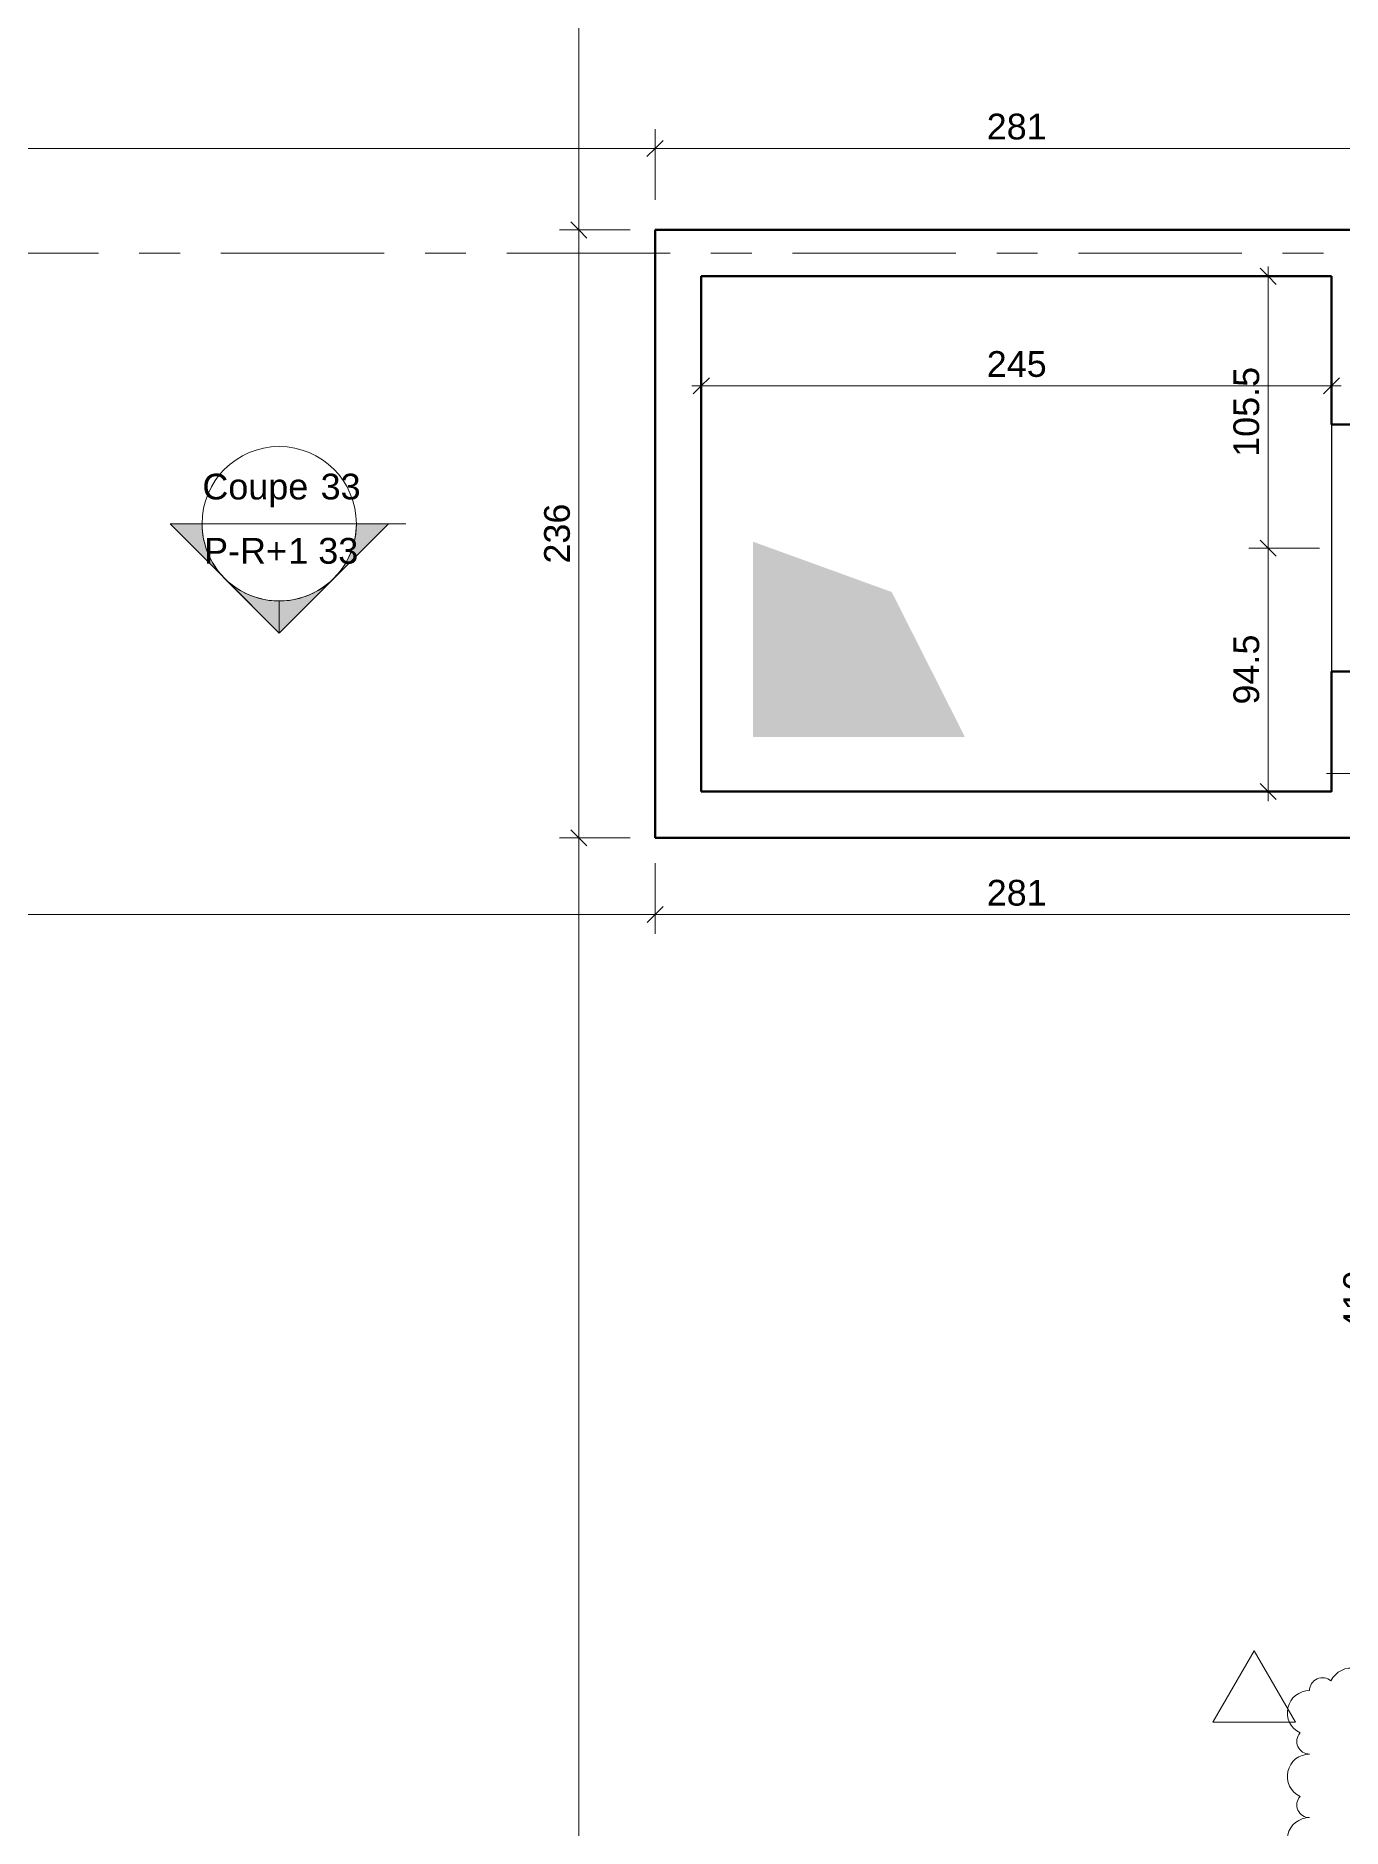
# Model space of a CAD drawing. Header units: metres. Extents: x 399 to 3028, y -427 to 863.
# Drawn here: x 452.44 to 457.52, y -406.24 to -399.27 of the extents above; entities that cross this region are included whole.
import ezdxf

# ---------------------------------------------------------------- set-up
doc = ezdxf.new("R2010")
doc.units = ezdxf.units.M
doc.linetypes.add('Ligne de quadrillage', pattern=[1.11125, 0.635, -0.15875, 0.15875, -0.15875])
doc.linetypes.add('Tiret', pattern=[0.3175, 0.15875, -0.15875])
for name, color, linetype, lineweight in [('02-Gaines numerotées_Stylo_No__83', 7, 'Continuous', 18), ('A-ANNO-DIMS', 211, 'Continuous', 9), ('A-ANNO-DIMS-50', 211, 'Continuous', 9), ('A-DETL', 90, 'Continuous', 18), ('A-DETL-GENF', 92, 'Continuous', 18), ('A-WALL', 113, 'Continuous', 18), ('G-ANNO-REVC', 71, 'Continuous', 9), ('G-ANNO-REVC-IDEN', 71, 'Continuous', 9), ('G-ANNO-SYMB', 111, 'Continuous', 9), ('R_1 - Openings_dwg', 8, 'Continuous', 18), ('S-GRID', 1, 'Continuous', 9)]:
    doc.layers.add(name, color=color, linetype=linetype, lineweight=lineweight)
doc.styles.add('Arial', font='arial.ttf', dxfattribs={"height": 0.1})
doc.dimstyles.new('AES-_COTATION_1_50', dxfattribs={"dimscale": 0.3048, "dimtxt": 0.102026, "dimasz": 0.205052, "dimexe": 0.246063, "dimexo": 0.0625, "dimgap": 0.016404, "dimtad": 1, "dimdec": 1, "dimlfac": 100, "dimrnd": 0.5, "dimdsep": 46, "dimtxsty": 'Arial', "dimblk1": 'OBLIQUE', "dimblk2": 'OBLIQUE', "dimsah": 1, "dimcen": 0.09, "dimdle": 0.123031, "dimazin": 0, "dimtfac": 1, "dimtdec": 4, "dimtix": 1, "dimtmove": 0, "dimatfit": 3, "dimfxl": 0.656168, "dimfxlon": 1, "dimtvp": 1, "dimtolj": 1, "dimtzin": 0, "dimarcsym": 2})
doc.dimstyles.new('AES-_COTATION_1_50_2', dxfattribs={"dimscale": 0.3048, "dimtxt": 0.102026, "dimasz": 0.205052, "dimexe": 0.246063, "dimexo": 0.0625, "dimgap": 0.016404, "dimtad": 1, "dimdec": 1, "dimlfac": 100, "dimrnd": 0.5, "dimdsep": 46, "dimtxsty": 'Arial', "dimblk1": 'OBLIQUE', "dimblk2": 'OBLIQUE', "dimsah": 1, "dimcen": 0.09, "dimdle": 0.123031, "dimazin": 0, "dimtfac": 1, "dimtdec": 4, "dimtix": 1, "dimtmove": 0, "dimatfit": 3, "dimfxl": 0.656168, "dimfxlon": 1, "dimtvp": 1, "dimtolj": 1, "dimtzin": 0, "dimarcsym": 2})
doc.dimstyles.new('AES-_COTATION_1_50_3', dxfattribs={"dimscale": 0.3048, "dimtxt": 0.102026, "dimasz": 0.205052, "dimexe": 0.246063, "dimexo": 0.0625, "dimgap": 0.016404, "dimtad": 1, "dimdec": 1, "dimlfac": 100, "dimrnd": 0.5, "dimdsep": 46, "dimtxsty": 'Arial', "dimblk1": 'OBLIQUE', "dimblk2": 'OBLIQUE', "dimsah": 1, "dimcen": 0.09, "dimdle": 0.123031, "dimazin": 0, "dimtfac": 1, "dimtdec": 4, "dimtix": 1, "dimtmove": 0, "dimatfit": 3, "dimfxl": 0.656168, "dimfxlon": 1, "dimtvp": 1, "dimtolj": 1, "dimtzin": 0, "dimarcsym": 2})
doc.dimstyles.new('AES-_COTATION_Allège_1_50', dxfattribs={"dimscale": 0.3048, "dimtxt": 0.102026, "dimasz": 0.492126, "dimexe": 0.246063, "dimexo": 0.0625, "dimgap": 0.016404, "dimtad": 1, "dimdec": 1, "dimlfac": 100, "dimrnd": 0.5, "dimdsep": 46, "dimtxsty": 'Arial', "dimsah": 1, "dimcen": 0.09, "dimdle": 0.123031, "dimazin": 0, "dimtfac": 1, "dimtdec": 4, "dimtix": 1, "dimtmove": 0, "dimatfit": 3, "dimfxl": 0.656168, "dimfxlon": 1, "dimtvp": 1, "dimtolj": 1, "dimtzin": 0, "dimarcsym": 2})

# ---------------------------------------------------------------- blocks, each defined once
blk = doc.blocks.new('AES-Pochage tremie dalle - Symbole d_ouverture de cage-602668-AES_EXE_BET_TZ_R_1_COF_0100-Plan coffrage PH R_1 Diffusion')
at = {"layer": 'A-DETL-GENF', "linetype": 'Tiret'}
blk.add_hatch(color=256, dxfattribs=at).paths.add_polyline_path([(1.0298, 0.8097), (0.2063, 0.8097), (0.4909, 0.2459), (1.0298, 0.0504)])
blk = doc.blocks.new('R_1 - Openings_dwg-817627-AES_EXE_BET_TZ_R_1_COF_0100-Plan coffrage PH R_1 Diffusion')
at = {"layer": '02-Gaines numerotées_Stylo_No__83', "flags": 128}
blk.add_lwpolyline([(743.5946, -267.4507), (745.994, -266.9507), (746.4026, -268.9113)], dxfattribs=at)
at = {"layer": 'A-DETL', "linetype": 'Tiret', "flags": 128}
blk.add_lwpolyline([(743.5946, -267.4507), (745.994, -266.9507), (746.4026, -268.9113)], dxfattribs=at)
blk = doc.blocks.new('DIMBLOCK213-AES_EXE_BET_TZ_R_1_COF_0100-Plan coffrage PH R_1 Diffusion')
at = {"layer": 'A-ANNO-DIMS-50', "transparency": 16777216}
for p, q in [((457.2278, -401.2621), (457.1965, -401.2309)), ((457.4278, -401.2621), (457.1528, -401.2621)), ((457.2278, -402.2452), (457.2278, -401.2621)), ((457.2278, -401.2621), (457.259, -401.2934)), ((457.2278, -401.2621), (457.4278, -401.2621)), ((457.0278, -402.2077), (457.3028, -402.2077)), ((457.2278, -402.2077), (457.0278, -402.2077)), ((457.2278, -402.2077), (457.1965, -402.1764)), ((457.2278, -402.2077), (457.259, -402.2389))]:
    blk.add_line(p, q, dxfattribs=at)
at = {"layer": 'A-ANNO-DIMS-50', "color": 0, "transparency": 16777216, "insert": (457.093, -401.8699), "char_height": 0.1, "width": 0.323972, "attachment_point": 1, "rotation": 90, "line_spacing_factor": 0.941778, "style": 'Arial'}
blk.add_mtext('94.5', dxfattribs=at)
blk = doc.blocks.new('_Oblique')
at = {"color": 0, "linetype": 'ByBlock', "lineweight": -2}
blk.add_line((-0.5, -0.5), (0.5, 0.5), dxfattribs=at)
blk = doc.blocks.new('DIMBLOCK214-AES_EXE_BET_TZ_R_1_COF_0100-Plan coffrage PH R_1 Diffusion')
at = {"layer": 'A-ANNO-DIMS-50', "transparency": 16777216}
for p, q in [((457.0278, -400.2061), (457.3028, -400.2061)), ((457.2278, -400.2061), (457.0278, -400.2061)), ((457.2278, -400.2061), (457.1965, -400.1749)), ((457.2278, -401.2621), (457.2278, -400.1686)), ((457.2278, -400.2061), (457.259, -400.2374)), ((457.2278, -401.2621), (457.1965, -401.2309)), ((457.4278, -401.2621), (457.1528, -401.2621)), ((457.2278, -401.2621), (457.259, -401.2934)), ((457.2278, -401.2621), (457.4278, -401.2621))]:
    blk.add_line(p, q, dxfattribs=at)
at = {"layer": 'A-ANNO-DIMS-50', "color": 0, "transparency": 16777216, "insert": (457.093, -400.9076), "char_height": 0.1, "width": 0.416266, "attachment_point": 1, "rotation": 90, "line_spacing_factor": 0.941778, "style": 'Arial'}
blk.add_mtext('105.5', dxfattribs=at)
blk = doc.blocks.new('DIMBLOCK215-AES_EXE_BET_TZ_R_1_COF_0100-Plan coffrage PH R_1 Diffusion')
at = {"layer": 'A-ANNO-DIMS-50', "transparency": 16777216}
for p, q in [((455.0244, -400.8317), (455.0244, -400.5567)), ((457.4744, -400.8316), (457.4744, -400.5566)), ((455.0244, -400.6317), (455.0557, -400.6004)), ((457.4744, -400.6316), (457.5057, -400.6004)), ((457.5119, -400.6316), (454.9869, -400.6317)), ((455.0244, -400.6317), (454.9932, -400.6629)), ((455.0244, -400.6317), (455.0244, -400.8317)), ((457.4744, -400.6316), (457.4432, -400.6629)), ((457.4744, -400.6316), (457.4744, -400.8316))]:
    blk.add_line(p, q, dxfattribs=at)
at = {"layer": 'A-ANNO-DIMS-50', "color": 0, "transparency": 16777216, "insert": (456.134, -400.4968), "char_height": 0.1, "width": 0.276883, "attachment_point": 1, "rotation": 0.00085, "line_spacing_factor": 0.941778, "style": 'Arial'}
blk.add_mtext('245', dxfattribs=at)
blk = doc.blocks.new('DIMBLOCK216-AES_EXE_BET_TZ_R_1_COF_0100-Plan coffrage PH R_1 Diffusion')
at = {"layer": 'A-ANNO-DIMS-50', "transparency": 16777216}
for p, q in [((454.548, -400.0261), (454.5168, -399.9949)), ((454.548, -399.9886), (454.548, -402.4252)), ((454.748, -400.0261), (454.473, -400.0261)), ((454.548, -400.0261), (454.5793, -400.0574)), ((454.548, -400.0261), (454.748, -400.0261)), ((454.548, -402.3877), (454.5168, -402.3564)), ((454.748, -402.3877), (454.473, -402.3877)), ((454.548, -402.3877), (454.5793, -402.4189)), ((454.548, -402.3877), (454.748, -402.3877))]:
    blk.add_line(p, q, dxfattribs=at)
at = {"layer": 'A-ANNO-DIMS-50', "color": 0, "transparency": 16777216, "insert": (454.4132, -401.3223), "char_height": 0.1, "width": 0.276883, "attachment_point": 1, "rotation": 90, "line_spacing_factor": 0.941778, "style": 'Arial'}
blk.add_mtext('236', dxfattribs=at)
blk = doc.blocks.new('DIMBLOCK217-AES_EXE_BET_TZ_R_1_COF_0100-Plan coffrage PH R_1 Diffusion')
at = {"layer": 'A-ANNO-DIMS-50', "transparency": 16777216}
for p, q in [((454.8444, -402.4859), (454.8444, -402.7609)), ((454.8444, -402.6859), (454.8444, -402.4859)), ((457.6544, -402.4859), (457.6544, -402.7609)), ((457.6544, -402.6859), (457.6544, -402.4859)), ((454.8069, -402.6859), (457.6919, -402.6859)), ((454.8444, -402.6859), (454.8132, -402.7172)), ((454.8444, -402.6859), (454.8757, -402.6547)), ((457.6544, -402.6859), (457.6232, -402.7171)), ((457.6544, -402.6859), (457.6857, -402.6546))]:
    blk.add_line(p, q, dxfattribs=at)
at = {"layer": 'A-ANNO-DIMS-50', "color": 0, "transparency": 16777216, "insert": (456.1341, -402.5511), "char_height": 0.1, "width": 0.276883, "attachment_point": 1, "rotation": 0.00085, "line_spacing_factor": 0.941778, "style": 'Arial'}
blk.add_mtext('281', dxfattribs=at)
blk = doc.blocks.new('DIMBLOCK278-AES_EXE_BET_TZ_R_1_COF_0100-Plan coffrage PH R_1 Diffusion')
at = {"layer": 'A-ANNO-DIMS-50', "transparency": 16777216}
for p, q in [((445.8562, -402.4861), (445.8562, -402.7611)), ((445.8562, -402.6861), (445.8562, -402.4861)), ((454.8444, -402.4859), (454.8444, -402.7609)), ((454.8444, -402.6859), (454.8444, -402.4859)), ((454.8819, -402.6859), (445.8187, -402.6861)), ((445.8562, -402.6861), (445.8249, -402.7173)), ((445.8562, -402.6861), (445.8874, -402.6548)), ((454.8444, -402.6859), (454.8132, -402.7172)), ((454.8444, -402.6859), (454.8757, -402.6547))]:
    blk.add_line(p, q, dxfattribs=at)
at = {"layer": 'A-ANNO-DIMS-50', "color": 0, "transparency": 16777216, "insert": (450.2349, -402.5512), "char_height": 0.1, "width": 0.276883, "attachment_point": 1, "rotation": 0.00085, "line_spacing_factor": 0.941778, "style": 'Arial'}
blk.add_mtext('899', dxfattribs=at)
blk = doc.blocks.new('DIMBLOCK281-AES_EXE_BET_TZ_R_1_COF_0100-Plan coffrage PH R_1 Diffusion')
at = {"layer": 'A-ANNO-DIMS-50', "transparency": 16777216}
for p, q in [((454.748, -391.6982), (454.473, -391.6982)), ((454.548, -391.6982), (454.5168, -391.6669)), ((454.548, -391.6607), (454.548, -400.0636)), ((454.548, -391.6982), (454.5793, -391.7294)), ((454.548, -391.6982), (454.748, -391.6982)), ((454.548, -400.0261), (454.5168, -399.9949)), ((454.748, -400.0261), (454.473, -400.0261)), ((454.548, -400.0261), (454.5793, -400.0574)), ((454.548, -400.0261), (454.748, -400.0261))]:
    blk.add_line(p, q, dxfattribs=at)
at = {"layer": 'A-ANNO-DIMS-50', "color": 0, "transparency": 16777216, "insert": (454.4132, -395.9775), "char_height": 0.1, "width": 0.276883, "attachment_point": 1, "rotation": 90, "line_spacing_factor": 0.941778, "style": 'Arial'}
blk.add_mtext('833', dxfattribs=at)
blk = doc.blocks.new('DIMBLOCK282-AES_EXE_BET_TZ_R_1_COF_0100-Plan coffrage PH R_1 Diffusion')
at = {"layer": 'A-ANNO-DIMS-50', "transparency": 16777216}
for p, q in [((454.548, -402.3877), (454.5168, -402.3564)), ((454.548, -410.4563), (454.548, -402.3502)), ((454.748, -402.3877), (454.473, -402.3877)), ((454.548, -402.3877), (454.5793, -402.4189)), ((454.548, -402.3877), (454.748, -402.3877)), ((454.348, -410.4188), (454.623, -410.4188)), ((454.548, -410.4188), (454.348, -410.4188)), ((454.548, -410.4188), (454.5168, -410.3875)), ((454.548, -410.4188), (454.5793, -410.45))]:
    blk.add_line(p, q, dxfattribs=at)
at = {"layer": 'A-ANNO-DIMS-50', "color": 0, "transparency": 16777216, "insert": (454.4132, -406.5186), "char_height": 0.1, "width": 0.276883, "attachment_point": 1, "rotation": 90, "line_spacing_factor": 0.941778, "style": 'Arial'}
blk.add_mtext('803', dxfattribs=at)
blk = doc.blocks.new('Coupe - M_Section Head - Filled-24181-AES_EXE_BET_TZ_R_1_COF_0100-Plan coffrage PH R_1 Diffusion')
at = {"layer": 'G-ANNO-SYMB'}
h = blk.add_hatch(color=256, dxfattribs=at)
edge = h.paths.add_edge_path()
edge.add_line((-0.006, 0.00849), (-0.006, 0.006))
edge.add_arc((-0.006, 0), 0.006, 90, 135)
edge.add_line((-0.01024, 0.00424), (-0.006, 0.00849))
h = blk.add_hatch(color=256, dxfattribs=at)
edge = h.paths.add_edge_path()
edge.add_line((-0.006, 0.00849), (-0.00176, 0.00424))
edge.add_arc((-0.006, 0), 0.006, 45, 90)
edge.add_line((-0.006, 0.006), (-0.006, 0.00849))
h = blk.add_hatch(color=256, dxfattribs=at)
edge = h.paths.add_edge_path()
edge.add_line((-0.01449, 0), (-0.01024, 0.00424))
edge.add_arc((-0.006, 0), 0.006, 135, 180)
edge.add_line((-0.012, 0), (-0.01449, 0))
h = blk.add_hatch(color=256, dxfattribs=at)
edge = h.paths.add_edge_path()
edge.add_line((0.00249, 0), (0, 0))
edge.add_arc((-0.006, 0), 0.006, 360, 405)
edge.add_line((-0.00176, 0.00424), (0.00249, 0))
at = {"layer": 'G-ANNO-SYMB', "lineweight": 18}
for p, q in [((-0.006, 0.00849), (-0.01449, 0)), ((-0.006, 0.00849), (-0.01024, 0.00424)), ((-0.006, 0.00849), (0.00249, 0)), ((-0.006, 0.006), (-0.006, 0.00849)), ((-0.006, 0.00849), (-0.006, 0.006)), ((-0.00176, 0.00424), (-0.006, 0.00849)), ((-0.01024, 0.00424), (-0.01449, 0)), ((0.00249, 0), (-0.00176, 0.00424)), ((-0.01449, 0), (-0.012, 0)), ((0, 0), (0.00249, 0)), ((-0.012, 0), (-0.01449, 0)), ((0, 0), (0.00249, 0))]:
    blk.add_line(p, q, dxfattribs=at)
for start, end in [(360, 180), (90, 135), (45, 90), (135, 180), (360, 45), (180, 360)]:
    blk.add_arc((-0.006, 0), 0.006, start, end, dxfattribs=at)
blk = doc.blocks.new('DIMBLOCK592-AES_EXE_BET_TZ_R_1_COF_0100-Plan coffrage PH R_1 Diffusion')
at = {"layer": 'A-ANNO-DIMS-50', "transparency": 16777216}
for points in [[(457.6549, -402.1377), (457.6285, -402.2877), (457.6814, -402.2877)], [(457.6549, -406.2354), (457.6814, -406.0854), (457.6285, -406.0854)]]:
    blk.add_hatch(color=256, dxfattribs=at).paths.add_polyline_path(points)
for p, q in [((457.4549, -402.1377), (457.7299, -402.1377)), ((457.6549, -402.1377), (457.4549, -402.1377)), ((457.6549, -402.1377), (457.6285, -402.2877)), ((457.6549, -406.2729), (457.6549, -402.1002)), ((457.6814, -402.2877), (457.6549, -402.1377)), ((457.6285, -402.2877), (457.6814, -402.2877)), ((457.6814, -406.0854), (457.6285, -406.0854)), ((457.6285, -406.0854), (457.6549, -406.2354)), ((457.6549, -406.2354), (457.6814, -406.0854)), ((457.8549, -406.2354), (457.5799, -406.2354)), ((457.6549, -406.2354), (457.8549, -406.2354))]:
    blk.add_line(p, q, dxfattribs=at)
at = {"layer": 'A-ANNO-DIMS-50', "color": 0, "transparency": 16777216, "char_height": 0.1, "attachment_point": 1, "rotation": 90, "line_spacing_factor": 0.941778, "style": 'Arial'}
for s, insert, width in [('Relevé(As:60.65)', (457.6871, -404.7249), 1.292119), ('410', (457.5201, -404.3019), 0.276883)]:
    blk.add_mtext(s, dxfattribs=dict(at, insert=insert, width=width))
blk = doc.blocks.new('DIMBLOCK854-AES_EXE_BET_TZ_R_1_COF_0100-Plan coffrage PH R_1 Diffusion')
at = {"layer": 'A-ANNO-DIMS-50', "transparency": 16777216}
for p, q in [((445.8561, -399.9101), (445.8561, -399.6351)), ((454.8444, -399.9092), (454.8444, -399.6342)), ((445.8561, -399.7101), (445.8248, -399.7413)), ((445.8561, -399.7101), (445.8873, -399.6788)), ((445.8561, -399.7101), (454.8444, -399.7092)), ((445.8561, -399.7101), (445.8561, -399.9101)), ((454.8444, -399.7092), (454.8131, -399.7404)), ((454.8444, -399.7092), (454.8756, -399.6779)), ((454.8444, -399.7092), (454.8444, -399.9092))]:
    blk.add_line(p, q, dxfattribs=at)
at = {"layer": 'A-ANNO-DIMS-50', "color": 0, "transparency": 16777216, "insert": (450.2348, -399.5748), "char_height": 0.1, "width": 0.276883, "attachment_point": 1, "rotation": 0.00569, "line_spacing_factor": 0.941778, "style": 'Arial'}
blk.add_mtext('899', dxfattribs=at)
blk = doc.blocks.new('DIMBLOCK855-AES_EXE_BET_TZ_R_1_COF_0100-Plan coffrage PH R_1 Diffusion')
at = {"layer": 'A-ANNO-DIMS-50', "transparency": 16777216}
for p, q in [((454.8444, -399.9092), (454.8444, -399.6342)), ((457.6544, -399.9089), (457.6543, -399.6339)), ((454.8444, -399.7092), (454.8131, -399.7404)), ((454.8444, -399.7092), (454.8756, -399.6779)), ((454.8444, -399.7092), (457.6919, -399.7089)), ((454.8444, -399.7092), (454.8444, -399.9092)), ((457.6544, -399.7089), (457.6231, -399.7401)), ((457.6544, -399.7089), (457.6856, -399.6776)), ((457.6544, -399.7089), (457.6544, -399.9089))]:
    blk.add_line(p, q, dxfattribs=at)
at = {"layer": 'A-ANNO-DIMS-50', "color": 0, "transparency": 16777216, "insert": (456.134, -399.5742), "char_height": 0.1, "width": 0.276883, "attachment_point": 1, "rotation": 0.00569, "line_spacing_factor": 0.941778, "style": 'Arial'}
blk.add_mtext('281', dxfattribs=at)
blk = doc.blocks.new('Family - ___-1842584-AES_EXE_BET_TZ_R_1_COF_0100-Plan coffrage PH R_1 Diffusion')
at = {"layer": 'G-ANNO-REVC'}
for centre, radius, start, end in [((496.721, -356.6719), 0.0875, 5.88238, 160.67362), ((496.6091, -356.6834), 0.05, 54.07207, 185.88238), ((496.5682, -356.7744), 0.0863, 95.88238, 250.67362), ((496.5796, -356.8848), 0.0493, 144.07207, 275.88238), ((496.5935, -357.0198), 0.0863, 95.88238, 250.67362), ((496.6048, -357.1302), 0.0493, 144.07207, 275.88238), ((496.6187, -357.2652), 0.0863, 95.88238, 250.67362)]:
    blk.add_arc(centre, radius, start, end, dxfattribs=at)
blk = doc.blocks.new('M_Revision Tag - M_Revision Tag-127156-AES_EXE_BET_TZ_R_1_COF_0100-Plan coffrage PH R_1 Diffusion')
at = {"layer": 'G-ANNO-REVC-IDEN'}
for p, q in [((0, 0.00351), (-0.00321, -0.00204)), ((0, 0.00351), (0.00321, -0.00204)), ((-0.00321, -0.00204), (0.00321, -0.00204))]:
    blk.add_line(p, q, dxfattribs=at)

msp = doc.modelspace()

# ---------------------------------------------------------------- linework, layer by layer
at = {"layer": 'A-WALL', "color": 2, "lineweight": 50}
for p, q in [((454.8444, -402.2077), (454.8444, -400.0261)), ((454.8444, -400.0261), (455.0244, -400.0261)), ((455.0244, -400.0261), (457.6544, -400.0261)), ((455.0244, -400.2061), (455.0244, -402.2077)), ((457.4744, -400.2061), (455.0244, -400.2061)), ((457.4744, -400.7821), (457.4744, -400.2061)), ((457.6544, -400.7821), (457.4744, -400.7821)), ((457.4744, -402.2077), (457.4744, -401.7421)), ((457.4744, -401.7421), (457.6544, -401.7421)), ((454.8444, -402.3877), (454.8444, -402.2077)), ((455.0244, -402.2077), (457.4744, -402.2077)), ((457.6544, -402.3877), (454.8444, -402.3877))]:
    msp.add_line(p, q, dxfattribs=at)
at = {"layer": 'A-WALL', "color": 3, "lineweight": 25}
msp.add_line((457.4744, -400.7821), (457.4744, -401.7421), dxfattribs=at)
at = {"layer": 'G-ANNO-SYMB', "lineweight": 18}
msp.add_line((453.0833, -401.1676), (453.6833, -401.1676), dxfattribs=at)
at = {"layer": 'G-ANNO-SYMB'}
msp.add_line((453.6833, -401.1676), (453.876, -401.1676), dxfattribs=at)
at = {"layer": 'S-GRID', "linetype": 'Ligne de quadrillage'}
msp.add_line((427.5978, -400.1161), (470.4955, -400.1161), dxfattribs=at)

# ---------------------------------------------------------------- block references
at = {"layer": 'A-DETL-GENF', "rotation": 180.0008506628041}
msp.add_blockref('AES-Pochage tremie dalle - Symbole d_ouverture de cage-602668-AES_EXE_BET_TZ_R_1_COF_0100-Plan coffrage PH R_1 Diffusion', (456.2556, -401.1869), dxfattribs=at)
at = {"layer": 'G-ANNO-REVC', "rotation": 354.117617010805}
msp.add_blockref('Family - ___-1842584-AES_EXE_BET_TZ_R_1_COF_0100-Plan coffrage PH R_1 Diffusion', (0, 0), dxfattribs=at)
at = {"layer": 'G-ANNO-REVC-IDEN', "xscale": 49.99999999999996, "yscale": 49.99999999999996, "zscale": 49.99999999999996}
msp.add_blockref('M_Revision Tag - M_Revision Tag-127156-AES_EXE_BET_TZ_R_1_COF_0100-Plan coffrage PH R_1 Diffusion', (457.1733, -405.7218), dxfattribs=at)
at = {"layer": 'G-ANNO-SYMB', "lineweight": 18, "extrusion": (0, 0, -1), "xscale": 49.99999999999997, "yscale": 49.99999999999997, "zscale": 49.99999999999997, "rotation": 180}
msp.add_blockref('Coupe - M_Section Head - Filled-24181-AES_EXE_BET_TZ_R_1_COF_0100-Plan coffrage PH R_1 Diffusion', (-453.6833, -401.1676), dxfattribs=at)
at = {"layer": 'R_1 - Openings_dwg', "color": 92, "linetype": 'Tiret', "rotation": 348.2360846844102}
msp.add_blockref('R_1 - Openings_dwg-817627-AES_EXE_BET_TZ_R_1_COF_0100-Plan coffrage PH R_1 Diffusion', (-218.4239, 13.2301), dxfattribs=at)

# ---------------------------------------------------------------- texts
at = {"layer": 'G-ANNO-SYMB', "char_height": 0.1, "attachment_point": 1, "style": 'Arial'}
for s, insert, width in [('Coupe ', (453.0847, -400.9731), 0.557173), ('33', (453.5444, -400.9731), 0.192405), ('P-R+', (453.0914, -401.2226), 0.396835), ('1 33', (453.4188, -401.2226), 0.336709)]:
    msp.add_mtext(s, dxfattribs=dict(at, insert=insert, width=width))

# ---------------------------------------------------------------- dimensions: what is measured, and where the dimension line sits
at = {"layer": 'A-ANNO-DIMS'}
for base, p1, p2, angle, dimstyle, override, picture, middle in [((454.548, -400.0261), (454.748, -391.6982), (454.748, -400.0261), 90, 'AES-_COTATION_1_50_2', {"dimpost": '<>', "dimfxl": 8.327908}, 'DIMBLOCK281-AES_EXE_BET_TZ_R_1_COF_0100-Plan coffrage PH R_1 Diffusion', (454.4919, -395.8622)), ((454.8444, -399.7092), (445.8561, -399.9101), (454.8444, -399.9092), 0.00569, 'AES-_COTATION_1_50_3', {"dimpost": '<>', "dimfxl": 8.988276}, 'DIMBLOCK854-AES_EXE_BET_TZ_R_1_COF_0100-Plan coffrage PH R_1 Diffusion', (450.3502, -399.6536)), ((457.6544, -399.7089), (454.8444, -399.9092), (457.6544, -399.9089), 0.00569, 'AES-_COTATION_1_50_3', {"dimpost": '<>', "dimfxl": 2.809987}, 'DIMBLOCK855-AES_EXE_BET_TZ_R_1_COF_0100-Plan coffrage PH R_1 Diffusion', (456.2494, -399.653)), ((454.548, -402.3877), (454.748, -400.0261), (454.748, -402.3877), 90, 'AES-_COTATION_1_50', {"dimpost": '<>', "dimfxl": 2.361563}, 'DIMBLOCK216-AES_EXE_BET_TZ_R_1_COF_0100-Plan coffrage PH R_1 Diffusion', (454.4919, -401.2069)), ((457.2278, -400.2061), (457.4278, -401.2621), (457.0278, -400.2061), 90, 'AES-_COTATION_1_50', {"dimpost": '<>', "dimfxl": 1.129221}, 'DIMBLOCK214-AES_EXE_BET_TZ_R_1_COF_0100-Plan coffrage PH R_1 Diffusion', (457.1717, -400.7341)), ((455.0244, -400.6317), (457.4744, -400.8316), (455.0244, -400.8317), 0.00085, 'AES-_COTATION_1_50', {"dimpost": '<>', "dimfxl": 2.450002}, 'DIMBLOCK215-AES_EXE_BET_TZ_R_1_COF_0100-Plan coffrage PH R_1 Diffusion', (456.2494, -400.5756)), ((457.2278, -401.2621), (457.0278, -402.2077), (457.4278, -401.2621), 90, 'AES-_COTATION_1_50', {"dimpost": '<>', "dimfxl": 1.026687}, 'DIMBLOCK213-AES_EXE_BET_TZ_R_1_COF_0100-Plan coffrage PH R_1 Diffusion', (457.1717, -401.7349)), ((454.548, -402.3877), (454.348, -410.4188), (454.748, -402.3877), 90, 'AES-_COTATION_1_50_2', {"dimpost": '<>', "dimfxl": 8.041084}, 'DIMBLOCK282-AES_EXE_BET_TZ_R_1_COF_0100-Plan coffrage PH R_1 Diffusion', (454.4919, -406.4032)), ((445.8562, -402.6861), (454.8444, -402.4859), (445.8562, -402.4861), 0.00085, 'AES-_COTATION_1_50_2', {"dimpost": '<>', "dimfxl": 8.988269}, 'DIMBLOCK278-AES_EXE_BET_TZ_R_1_COF_0100-Plan coffrage PH R_1 Diffusion', (450.3503, -402.6299)), ((457.6544, -402.6859), (454.8444, -402.4859), (457.6544, -402.4859), 0.00085, 'AES-_COTATION_1_50', {"dimpost": '<>', "dimfxl": 2.810002}, 'DIMBLOCK217-AES_EXE_BET_TZ_R_1_COF_0100-Plan coffrage PH R_1 Diffusion', (456.2494, -402.6298))]:
    dim = msp.add_linear_dim(base=base, p1=p1, p2=p2, angle=angle, dimstyle=dimstyle, override=override, dxfattribs=at)
    dim.commit()
    dim.dimension.update_dxf_attribs({"geometry": picture, "text_midpoint": middle})
dim = msp.add_linear_dim(base=(457.6549, -402.1377), p1=(457.8549, -406.2354), p2=(457.4549, -402.1377), angle=90, text='<>\\XRelevé(As:60.65)', dimstyle='AES-_COTATION_Allège_1_50', override={"dimpost": '<>', "dimfxl": 4.117218}, dxfattribs=at)
dim.commit()
dim.dimension.update_dxf_attribs({"geometry": 'DIMBLOCK592-AES_EXE_BET_TZ_R_1_COF_0100-Plan coffrage PH R_1 Diffusion', "text_midpoint": (457.6549, -404.1865)})

doc.saveas('drawing.dxf')
